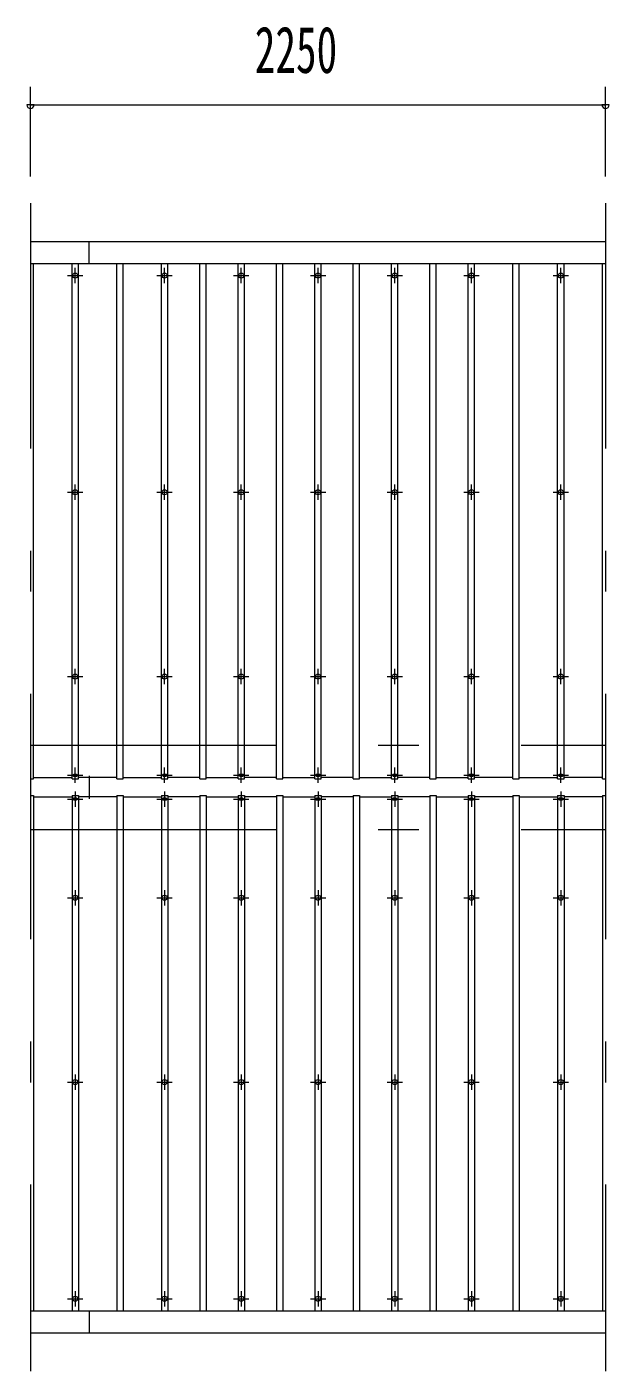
# Model space of a CAD drawing. Units: millimetres, scale not verified. Extents: x -34086 to 34091, y -14700 to 14700.
# Drawn here: x -16744 to -14466, y 8173 to 13433 of the extents above; entities that cross this region are included whole.
import ezdxf
from ezdxf.enums import TextEntityAlignment as Align

# ---------------------------------------------------------------- set-up
doc = ezdxf.new("R2010")
doc.units = ezdxf.units.MM
doc.header["$LTSCALE"] = 80
doc.linetypes.add('USER3', pattern=[24, 12, -5, 2, -5])
for name, color, linetype, lineweight in [('0-2_1-07BOLD', 7, 'Continuous', 18), ('0-3_1-27CENTER', 3, 'USER3', 18), ('0-4_1-47THIN', 4, 'Continuous', 18), ('0-5_1-57DIM', 3, 'Continuous', 18)]:
    doc.layers.add(name, color=color, linetype=linetype, lineweight=lineweight)
doc.styles.add('ＭＳ ゴシック', font='')
doc.styles.get('ＭＳ ゴシック').set_extended_font_data('MS Gothic')

msp = doc.modelspace()

# ---------------------------------------------------------------- linework, layer by layer
at = {"layer": '0-2_1-07BOLD'}
for p, q in [((-16730.22, 12592.54), (-14480.22, 12592.54)), ((-16500.22, 12506.79), (-16500.22, 12592.54)), ((-16730.22, 12506.79), (-14480.22, 12506.79)), ((-16500.22, 10502.54), (-16500.22, 10412.54)), ((-16730.22, 8408.29), (-14480.22, 8408.29)), ((-16500.22, 8408.29), (-16500.22, 8322.54)), ((-16730.22, 8322.54), (-14480.22, 8322.54))]:
    msp.add_line(p, q, dxfattribs=at)
for centre in [(-16555.22, 12459.37), (-16205.22, 12459.37), (-15905.22, 12459.37), (-15605.22, 12459.37), (-15305.22, 12459.37), (-15005.22, 12459.37), (-14655.22, 12459.37), (-16555.22, 11611.7), (-16205.22, 11611.7), (-15905.22, 11611.7), (-15605.22, 11611.7), (-15305.22, 11611.7), (-15005.22, 11611.7), (-14655.22, 11611.7), (-16555.22, 10890.04), (-16205.22, 10890.04), (-15905.22, 10890.04), (-15605.22, 10890.04), (-15305.22, 10890.04), (-15005.22, 10890.04), (-14655.22, 10890.04), (-16555.22, 10025.04), (-16205.22, 10025.04), (-15905.22, 10025.04), (-15605.22, 10025.04), (-15305.22, 10025.04), (-15005.22, 10025.04), (-14655.22, 10025.04), (-16555.22, 9303.38), (-16205.22, 9303.38), (-15905.22, 9303.38), (-15605.22, 9303.38), (-15305.22, 9303.38), (-15005.22, 9303.38), (-14655.22, 9303.38), (-16555.22, 8455.72), (-16205.22, 8455.72), (-15905.22, 8455.72), (-15605.22, 8455.72), (-15305.22, 8455.72), (-15005.22, 8455.72), (-14655.22, 8455.72)]:
    msp.add_circle(centre, 10, dxfattribs=at)
for centre, start, end in [((-16555.22, 10493.51), 46.3961, 133.6039), ((-16555.22, 10514.51), 226.39838, 313.60162), ((-16205.22, 10493.51), 46.3961, 133.6039), ((-16205.22, 10514.51), 226.39838, 313.60162), ((-15905.22, 10493.51), 46.3961, 133.6039), ((-15905.22, 10514.51), 226.39838, 313.60162), ((-15605.22, 10493.51), 46.3961, 133.6039), ((-15605.22, 10514.51), 226.39838, 313.60162), ((-15305.22, 10493.51), 46.3961, 133.6039), ((-15305.22, 10514.51), 226.39838, 313.60162), ((-15005.22, 10493.51), 46.3961, 133.6039), ((-15005.22, 10514.51), 226.39838, 313.60162), ((-14655.22, 10493.51), 46.3961, 133.6039), ((-14655.22, 10514.51), 226.39838, 313.60162), ((-16555.22, 10400.57), 46.39838, 133.60162), ((-16205.22, 10400.57), 46.39838, 133.60162), ((-15905.22, 10400.57), 46.39838, 133.60162), ((-15605.22, 10400.57), 46.39838, 133.60162), ((-15305.22, 10400.57), 46.39838, 133.60162), ((-15005.22, 10400.57), 46.39838, 133.60162), ((-14655.22, 10400.57), 46.39838, 133.60162), ((-16555.22, 10421.57), 226.3961, 313.6039), ((-16205.22, 10421.57), 226.3961, 313.6039), ((-15905.22, 10421.57), 226.3961, 313.6039), ((-15605.22, 10421.57), 226.3961, 313.6039), ((-15305.22, 10421.57), 226.3961, 313.6039), ((-15005.22, 10421.57), 226.3961, 313.6039), ((-14655.22, 10421.57), 226.3961, 313.6039)]:
    msp.add_arc(centre, 14.5, start, end, dxfattribs=at)
at = {"layer": '0-3_1-27CENTER'}
for p, q in [((-16730.22, 12742.55), (-16730.22, 8172.54)), ((-14480.22, 12742.55), (-14480.22, 8172.54)), ((-16555.22, 12429.36), (-16555.22, 12489.37)), ((-16205.22, 12429.36), (-16205.22, 12489.37)), ((-15905.22, 12429.36), (-15905.22, 12489.37)), ((-15605.22, 12429.36), (-15605.22, 12489.37)), ((-15305.22, 12429.36), (-15305.22, 12489.37)), ((-15005.22, 12429.36), (-15005.22, 12489.37)), ((-14655.22, 12429.36), (-14655.22, 12489.37)), ((-16585.22, 12459.37), (-16525.22, 12459.37)), ((-16235.22, 12459.37), (-16175.22, 12459.37)), ((-15935.22, 12459.37), (-15875.22, 12459.37)), ((-15635.21, 12459.37), (-15575.22, 12459.37)), ((-15335.22, 12459.37), (-15275.22, 12459.37)), ((-15035.22, 12459.37), (-14975.22, 12459.37)), ((-14685.22, 12459.37), (-14625.22, 12459.37)), ((-16555.22, 11581.71), (-16555.22, 11641.71)), ((-16205.22, 11581.71), (-16205.22, 11641.71)), ((-15905.22, 11581.71), (-15905.22, 11641.71)), ((-15605.22, 11581.71), (-15605.22, 11641.71)), ((-15305.22, 11581.71), (-15305.22, 11641.71)), ((-15005.22, 11581.71), (-15005.22, 11641.71)), ((-14655.22, 11581.71), (-14655.22, 11641.71)), ((-16585.22, 11611.7), (-16525.22, 11611.7)), ((-16235.22, 11611.7), (-16175.22, 11611.7)), ((-15935.22, 11611.7), (-15875.22, 11611.7)), ((-15635.21, 11611.7), (-15575.22, 11611.7)), ((-15335.22, 11611.7), (-15275.22, 11611.7)), ((-15035.22, 11611.7), (-14975.22, 11611.7)), ((-14685.22, 11611.7), (-14625.22, 11611.7)), ((-16585.22, 10890.04), (-16525.22, 10890.04)), ((-16555.22, 10860.04), (-16555.22, 10920.04)), ((-16235.22, 10890.04), (-16175.22, 10890.04)), ((-16205.22, 10860.04), (-16205.22, 10920.04)), ((-15935.22, 10890.04), (-15875.22, 10890.04)), ((-15905.22, 10860.04), (-15905.22, 10920.04)), ((-15635.21, 10890.04), (-15575.22, 10890.04)), ((-15605.22, 10860.04), (-15605.22, 10920.04)), ((-15335.22, 10890.04), (-15275.22, 10890.04)), ((-15305.22, 10860.04), (-15305.22, 10920.04)), ((-15035.22, 10890.04), (-14975.22, 10890.04)), ((-15005.22, 10860.04), (-15005.22, 10920.04)), ((-14685.22, 10890.04), (-14625.22, 10890.04)), ((-14655.22, 10860.04), (-14655.22, 10920.04)), ((-16730.22, 10622.54), (-14480.22, 10622.54)), ((-16555.22, 10474.01), (-16555.22, 10534.02)), ((-16205.22, 10474.01), (-16205.22, 10534.02)), ((-15905.22, 10474.01), (-15905.22, 10534.02)), ((-15605.22, 10474.01), (-15605.22, 10534.02)), ((-15305.22, 10474.01), (-15305.22, 10534.02)), ((-15005.22, 10474.01), (-15005.22, 10534.02)), ((-14655.22, 10474.01), (-14655.22, 10534.02)), ((-16585.22, 10504.01), (-16525.22, 10504.01)), ((-16235.22, 10504.01), (-16175.22, 10504.01)), ((-15935.22, 10504.01), (-15875.22, 10504.01)), ((-15635.21, 10504.01), (-15575.22, 10504.01)), ((-15335.22, 10504.01), (-15275.22, 10504.01)), ((-15035.22, 10504.01), (-14975.22, 10504.01)), ((-14685.22, 10504.01), (-14625.22, 10504.01)), ((-16555.22, 10441.07), (-16555.22, 10381.06)), ((-16205.22, 10441.07), (-16205.22, 10381.06)), ((-15905.22, 10441.07), (-15905.22, 10381.06)), ((-15605.22, 10441.07), (-15605.22, 10381.06)), ((-15305.22, 10441.07), (-15305.22, 10381.06)), ((-15005.22, 10441.07), (-15005.22, 10381.06)), ((-14655.22, 10441.07), (-14655.22, 10381.06)), ((-16585.22, 10411.07), (-16525.22, 10411.07)), ((-16235.22, 10411.07), (-16175.22, 10411.07)), ((-15935.22, 10411.07), (-15875.22, 10411.07)), ((-15635.21, 10411.07), (-15575.22, 10411.07)), ((-15335.22, 10411.07), (-15275.22, 10411.07)), ((-15035.22, 10411.07), (-14975.22, 10411.07)), ((-14685.22, 10411.07), (-14625.22, 10411.07)), ((-16730.22, 10292.54), (-14480.22, 10292.54)), ((-16555.22, 10055.03), (-16555.22, 9995.04)), ((-16205.22, 10055.03), (-16205.22, 9995.04)), ((-15905.22, 10055.03), (-15905.22, 9995.04)), ((-15605.22, 10055.03), (-15605.22, 9995.04)), ((-15305.22, 10055.03), (-15305.22, 9995.04)), ((-15005.22, 10055.03), (-15005.22, 9995.04)), ((-14655.22, 10055.03), (-14655.22, 9995.04)), ((-16585.22, 10025.04), (-16525.22, 10025.04)), ((-16235.22, 10025.04), (-16175.22, 10025.04)), ((-15935.22, 10025.04), (-15875.22, 10025.04)), ((-15635.21, 10025.04), (-15575.22, 10025.04)), ((-15335.22, 10025.04), (-15275.22, 10025.04)), ((-15035.22, 10025.04), (-14975.22, 10025.04)), ((-14685.22, 10025.04), (-14625.22, 10025.04)), ((-16555.22, 9333.38), (-16555.22, 9273.37)), ((-16205.22, 9333.38), (-16205.22, 9273.37)), ((-15905.22, 9333.38), (-15905.22, 9273.37)), ((-15605.22, 9333.38), (-15605.22, 9273.37)), ((-15305.22, 9333.38), (-15305.22, 9273.37)), ((-15005.22, 9333.38), (-15005.22, 9273.37)), ((-14655.22, 9333.38), (-14655.22, 9273.37)), ((-16585.22, 9303.38), (-16525.22, 9303.38)), ((-16235.22, 9303.38), (-16175.22, 9303.38)), ((-15935.22, 9303.38), (-15875.22, 9303.38)), ((-15635.21, 9303.38), (-15575.22, 9303.38)), ((-15335.22, 9303.38), (-15275.22, 9303.38)), ((-15035.22, 9303.38), (-14975.22, 9303.38)), ((-14685.22, 9303.38), (-14625.22, 9303.38)), ((-16555.22, 8485.71), (-16555.22, 8425.72)), ((-16205.22, 8485.71), (-16205.22, 8425.72)), ((-15905.22, 8485.71), (-15905.22, 8425.72)), ((-15605.22, 8485.71), (-15605.22, 8425.72)), ((-15305.22, 8485.71), (-15305.22, 8425.72)), ((-15005.22, 8485.71), (-15005.22, 8425.72)), ((-14655.22, 8485.71), (-14655.22, 8425.72)), ((-16585.22, 8455.72), (-16525.22, 8455.72)), ((-16235.22, 8455.72), (-16175.22, 8455.72)), ((-15935.22, 8455.72), (-15875.22, 8455.72)), ((-15635.21, 8455.72), (-15575.22, 8455.72)), ((-15335.22, 8455.72), (-15275.22, 8455.72)), ((-15035.22, 8455.72), (-14975.22, 8455.72)), ((-14685.22, 8455.72), (-14625.22, 8455.72))]:
    msp.add_line(p, q, dxfattribs=at)
at = {"layer": '0-4_1-47THIN'}
for p, q in [((-16717.72, 10489.54), (-16717.72, 12506.79)), ((-16567.71, 10489.54), (-16567.71, 12506.79)), ((-16542.72, 10489.54), (-16542.72, 12506.79)), ((-16392.72, 10489.54), (-16392.72, 12506.79)), ((-16367.72, 10489.54), (-16367.72, 12506.79)), ((-16217.72, 10489.54), (-16217.72, 12506.79)), ((-16192.72, 10489.54), (-16192.72, 12506.79)), ((-16067.71, 10489.54), (-16067.71, 12506.79)), ((-16042.71, 10489.54), (-16042.71, 12506.79)), ((-15917.72, 10489.54), (-15917.72, 12506.79)), ((-15892.72, 10489.54), (-15892.72, 12506.79)), ((-15767.72, 10489.54), (-15767.72, 12506.79)), ((-15742.71, 10489.54), (-15742.71, 12506.79)), ((-15617.71, 10489.54), (-15617.71, 12506.79)), ((-15592.72, 10489.54), (-15592.72, 12506.79)), ((-15467.72, 10489.54), (-15467.71, 12506.79)), ((-15442.72, 10489.54), (-15442.72, 12506.79)), ((-15317.72, 10489.54), (-15317.72, 12506.79)), ((-15292.72, 10489.54), (-15292.72, 12506.79)), ((-15167.72, 10489.54), (-15167.72, 12506.79)), ((-15142.72, 10489.54), (-15142.72, 12506.79)), ((-15017.72, 10489.54), (-15017.72, 12506.79)), ((-14992.72, 10489.54), (-14992.72, 12506.79)), ((-14842.72, 10489.54), (-14842.72, 12506.79)), ((-14817.72, 10489.54), (-14817.72, 12506.79)), ((-14667.72, 10489.54), (-14667.72, 12506.79)), ((-14642.72, 10489.54), (-14642.72, 12506.79)), ((-14492.72, 10489.54), (-14492.72, 12506.79)), ((-16730.22, 10489.54), (-16717.72, 10489.54)), ((-16717.72, 10495.58), (-16567.72, 10495.58)), ((-16567.71, 10489.54), (-16542.72, 10489.54)), ((-16392.72, 10495.58), (-16542.72, 10495.58)), ((-16392.72, 10489.54), (-16367.72, 10489.54)), ((-16367.72, 10495.58), (-16217.72, 10495.58)), ((-16217.72, 10489.54), (-16192.72, 10489.54)), ((-16067.71, 10495.58), (-16192.72, 10495.58)), ((-16067.71, 10489.54), (-16042.71, 10489.54)), ((-16042.71, 10495.58), (-15917.72, 10495.58)), ((-15917.72, 10489.54), (-15892.72, 10489.54)), ((-15767.72, 10495.58), (-15892.72, 10495.58)), ((-15767.72, 10489.54), (-15742.71, 10489.54)), ((-15742.71, 10495.58), (-15617.71, 10495.58)), ((-15617.71, 10489.54), (-15592.72, 10489.54)), ((-15467.72, 10495.58), (-15592.72, 10495.58)), ((-15467.72, 10489.54), (-15442.72, 10489.54)), ((-15442.72, 10495.58), (-15317.72, 10495.58)), ((-15317.72, 10489.54), (-15292.72, 10489.54)), ((-15167.72, 10495.58), (-15292.72, 10495.58)), ((-15167.72, 10489.54), (-15142.72, 10489.54)), ((-15142.72, 10495.58), (-15017.72, 10495.58)), ((-15017.72, 10489.54), (-14992.72, 10489.54)), ((-14842.72, 10495.58), (-14992.72, 10495.58)), ((-14842.72, 10489.54), (-14817.72, 10489.54)), ((-14817.72, 10495.58), (-14667.72, 10495.58)), ((-14667.72, 10489.54), (-14642.72, 10489.54)), ((-14492.72, 10495.58), (-14642.72, 10495.58)), ((-14492.72, 10489.54), (-14480.22, 10489.54)), ((-16730.22, 10425.54), (-16717.72, 10425.54)), ((-16717.72, 10425.54), (-16717.72, 8408.29)), ((-16717.72, 10419.5), (-16567.72, 10419.5)), ((-16567.71, 10425.54), (-16567.71, 8408.29)), ((-16567.71, 10425.54), (-16542.72, 10425.54)), ((-16542.72, 10425.54), (-16542.72, 8408.29)), ((-16392.72, 10419.5), (-16542.72, 10419.5)), ((-16392.72, 10425.54), (-16392.72, 8408.29)), ((-16367.72, 10419.5), (-16217.72, 10419.5)), ((-16217.72, 10425.54), (-16217.72, 8408.29)), ((-16067.71, 10419.5), (-16192.72, 10419.5)), ((-16067.71, 10425.54), (-16067.71, 8408.29)), ((-16042.71, 10419.5), (-15917.72, 10419.5)), ((-15917.72, 10425.54), (-15917.72, 8408.29)), ((-15767.72, 10419.5), (-15892.72, 10419.5)), ((-15767.72, 10425.54), (-15767.72, 8408.29)), ((-15742.71, 10419.5), (-15617.71, 10419.5)), ((-15617.71, 10425.54), (-15617.71, 8408.29)), ((-15467.72, 10419.5), (-15592.71, 10419.5)), ((-15467.72, 10425.54), (-15467.71, 8408.29)), ((-15442.72, 10419.5), (-15317.72, 10419.5)), ((-15317.72, 10425.54), (-15317.72, 8408.29)), ((-15167.72, 10419.5), (-15292.72, 10419.5)), ((-15167.72, 10425.54), (-15167.72, 8408.29)), ((-15142.72, 10419.5), (-15017.72, 10419.5)), ((-15017.72, 10425.54), (-15017.72, 8408.29)), ((-14842.72, 10419.5), (-14992.72, 10419.5)), ((-14842.72, 10425.54), (-14842.72, 8408.29)), ((-14817.72, 10419.5), (-14667.72, 10419.5)), ((-14667.72, 10425.54), (-14667.72, 8408.29)), ((-14492.72, 10419.5), (-14642.72, 10419.5)), ((-14492.72, 10425.54), (-14492.72, 8408.29)), ((-14492.72, 10425.54), (-14480.22, 10425.54))]:
    msp.add_line(p, q, dxfattribs=at)
for points in [[(-16392.72, 10425.54), (-16367.72, 10425.54), (-16367.72, 8408.29)], [(-16217.72, 10425.54), (-16192.72, 10425.54), (-16192.72, 8408.29)], [(-16067.71, 10425.54), (-16042.71, 10425.54), (-16042.71, 8408.29)], [(-15917.72, 10425.54), (-15892.72, 10425.54), (-15892.72, 8408.29)], [(-15767.72, 10425.54), (-15742.71, 10425.54), (-15742.71, 8408.29)], [(-15617.71, 10425.54), (-15592.71, 10425.54), (-15592.71, 8408.29)], [(-15467.72, 10425.54), (-15442.72, 10425.54), (-15442.72, 8408.29)], [(-15317.72, 10425.54), (-15292.72, 10425.54), (-15292.72, 8408.29)], [(-15167.72, 10425.54), (-15142.72, 10425.54), (-15142.72, 8408.29)], [(-15017.72, 10425.54), (-14992.72, 10425.54), (-14992.72, 8408.29)], [(-14842.72, 10425.54), (-14817.72, 10425.54), (-14817.72, 8408.29)], [(-14667.72, 10425.54), (-14642.72, 10425.54), (-14642.72, 8408.29)]]:
    msp.add_lwpolyline(points, dxfattribs=at)
at = {"layer": '0-5_1-57DIM'}
for p, q in [((-16730.22, 12847.54), (-16730.22, 13197.54)), ((-14480.22, 12847.54), (-14480.22, 13197.54)), ((-16716.22, 13127.54), (-16744.22, 13127.54)), ((-16730.22, 13127.54), (-14480.22, 13127.54)), ((-14466.22, 13127.54), (-14494.22, 13127.54))]:
    msp.add_line(p, q, dxfattribs=at)
for centre in [(-16730.22, 13127.54), (-14480.22, 13127.54)]:
    msp.add_arc(centre, 14, 180, 0, dxfattribs=at)

# ---------------------------------------------------------------- texts
at = {"layer": '0-5_1-57DIM', "color": 7, "style": 'ＭＳ ゴシック', "width": 0.65}
msp.add_text('2250', height=182.3, dxfattribs=at).set_placement((-15852.57, 13197.54), align=Align.BOTTOM_LEFT)

doc.saveas('drawing.dxf')
